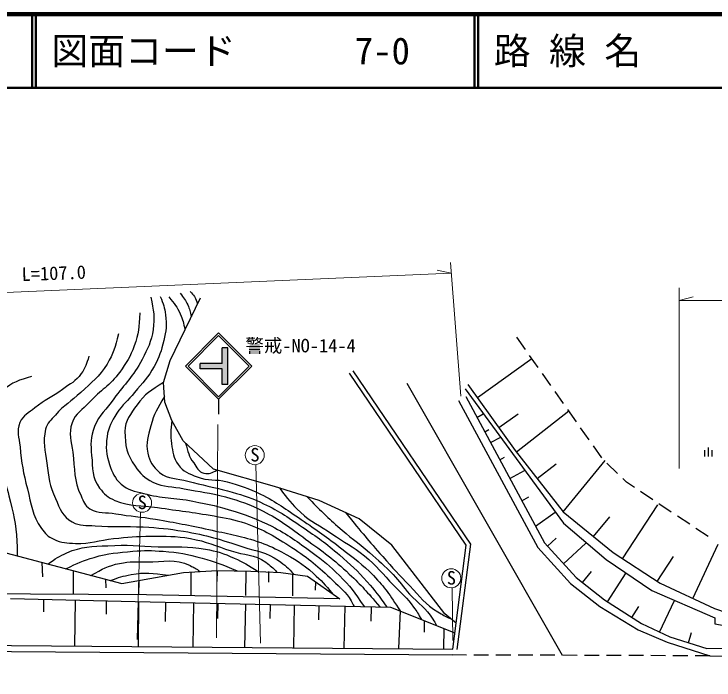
# Model space of a CAD drawing. Units: millimetres, scale not verified. Extents: x 40000 to 680000, y 20000 to 380000.
# Drawn here: x 115305 to 210245, y 289690 to 380000 of the extents above; entities that cross this region are included whole.
import ezdxf
from ezdxf.enums import TextEntityAlignment as Align

# ---------------------------------------------------------------- set-up
doc = ezdxf.new("R2010")
doc.units = ezdxf.units.MM
doc.header["$LTSCALE"] = 1000
for name, color, linetype, lineweight in [('M-BGD', 7, 'Continuous', 25), ('M-BGD-HTXT', 7, 'Continuous', 13), ('M-STR-STRC', 7, 'Continuous', 25), ('M-TTL', 2, 'Continuous', 140), ('M-TTL-LINE', 7, 'Continuous', 50)]:
    doc.layers.add(name, color=color, linetype=linetype, lineweight=lineweight)
doc.layers.add('M-TTL-TXT', color=7, linetype='Continuous')
doc.styles.add('ＭＳ ゴシック', font='')
doc.styles.get('ＭＳ ゴシック').set_extended_font_data('MS Gothic')

msp = doc.modelspace()

# ---------------------------------------------------------------- hatches: boundary and pattern name
at = {"layer": 'M-STR-STRC'}
msp.add_hatch(color=256, dxfattribs=at).paths.add_polyline_path([(140558, 332629), (143558, 332629), (143558, 334754), (144308, 334754), (144308, 329754), (143558, 329754), (143558, 331879), (140558, 331879)])

# ---------------------------------------------------------------- linework, layer by layer
at = {"layer": 'M-BGD'}
for p, q in [((184660, 334527), (183507, 336161)), ((178151, 327976), (185549, 333272)), ((186389, 332075), (185236, 333709)), ((188117, 329623), (186965, 331257)), ((168569, 329939), (189654, 293079)), ((189846, 327171), (188694, 328806)), ((178093, 325303), (178943, 325760)), ((181056, 323917), (183666, 325786)), ((183437, 320609), (190556, 326183)), ((191575, 324719), (190422, 326354)), ((193304, 322267), (192151, 323902)), ((179141, 323352), (179718, 323662)), ((179933, 321879), (181313, 322621)), ((195032, 319816), (193880, 321450)), ((209481, 319984), (209481, 321234)), ((208981, 319984), (208981, 320859)), ((209981, 319984), (209981, 320859)), ((181184, 319550), (181828, 319896)), ((186261, 317002), (188821, 319006)), ((189792, 312490), (195472, 319468)), ((197152, 317697), (195720, 319094)), ((182552, 317005), (184546, 318076)), ((198362, 316515), (197867, 316998)), ((199452, 315791), (198362, 316515)), ((201950, 314130), (200285, 315237)), ((184162, 314007), (185134, 314529)), ((197847, 306137), (202642, 313457)), ((204449, 312469), (202783, 313576)), ((186021, 310547), (188724, 312461)), ((193911, 309137), (196110, 311838)), ((206947, 310809), (205281, 311916)), ((209445, 309148), (207780, 310255)), ((187654, 307828), (188837, 308913)), ((189826, 305462), (192872, 308258)), ((207393, 300745), (210804, 308128)), ((202535, 303066), (204751, 306449)), ((119058, 305634), (119181, 303685)), ((123375, 301304), (123395, 304488)), ((139334, 301202), (139354, 304330)), ((142846, 304538), (142813, 303029)), ((146750, 301154), (146771, 304455)), ((149837, 304382), (149805, 302959)), ((153112, 301113), (153130, 303969)), ((192430, 302892), (193619, 304406)), ((195791, 300308), (198312, 304228)), ((127694, 303352), (127758, 302187)), ((132247, 301247), (132260, 303182)), ((156185, 303008), (156137, 301853)), ((119289, 300625), (119317, 298954)), ((123577, 294298), (123627, 300518)), ((127826, 300427), (127826, 298614)), ((132171, 294229), (132221, 300324)), ((135857, 300244), (135799, 297601)), ((139627, 294169), (139675, 300161)), ((142959, 300088), (142914, 298044)), ((202873, 296176), (204905, 300485)), ((146683, 300005), (146553, 294116)), ((150056, 299931), (150014, 298042)), ((153323, 299858), (153194, 294061)), ((156643, 299785), (156600, 297856)), ((160164, 299707), (160038, 294008)), ((163736, 299628), (163693, 297679)), ((199101, 298179), (200038, 299635)), ((167679, 299049), (167461, 293945)), ((170949, 297747), (170950, 296194)), ((173612, 296686), (173578, 293895)), ((206774, 294738), (207201, 296110)), ((176676, 293079), (174807, 293085)), ((179676, 293069), (177676, 293076)), ((182676, 293059), (180676, 293066)), ((185676, 293049), (183676, 293056)), ((188676, 293039), (186676, 293046)), ((191676, 293029), (189676, 293035)), ((194676, 293019), (192676, 293025)), ((197676, 293009), (195676, 293015)), ((200676, 292998), (198676, 293005)), ((203676, 292988), (201676, 292995)), ((206676, 292978), (204676, 292985)), ((209676, 292968), (207676, 292975))]:
    msp.add_line(p, q, dxfattribs=at)
for points in [[(175266, 297391), (173717, 298652), (166536, 307978), (162111, 311552), (156699, 314036), (150641, 315942), (142370, 318257), (138252, 322137), (136720, 324860), (135767, 327344), (135597, 330033), (136482, 333028), (140600, 341503)], [(175409, 293809), (177255, 308112), (161301, 331632)], [(174814, 293885), (176631, 307964), (160804, 331295)], [(176858, 329781), (183291, 320795), (189792, 312490), (196565, 306977), (202930, 302807), (210333, 299387), (216765, 297174), (232183, 294016)], [(176476, 329193), (189818, 310967), (195638, 306032), (201832, 301846), (210341, 298102), (210375, 297319), (228550, 294006)], [(175606, 327608), (186336, 307638), (190803, 302770), (194768, 299656), (199976, 296491), (203907, 294806), (209676, 292968), (234922, 292509)], [(176575, 328129), (187240, 308280), (191553, 303580), (195396, 300562), (200406, 297339), (204261, 295521), (209286, 293955), (234922, 294023)], [(109457, 308512), (111959, 307511), (129924, 302763), (138286, 304266), (142846, 304538), (147430, 304436), (151480, 304266), (155122, 303755), (159479, 300692), (133282, 301241), (109639, 301393)], [(114835, 300729), (131722, 300336), (166370, 299570), (175099, 296095)], [(72553, 289784), (77440, 290975), (83873, 292201), (89795, 293086), (95990, 293766), (102468, 294209), (109684, 294436), (114970, 294368), (174814, 293885)], [(72742, 289006), (77610, 290193), (84007, 291412), (89898, 292292), (96061, 292969), (102508, 293410), (109691, 293636), (114962, 293568), (174807, 293085)]]:
    msp.add_lwpolyline(points, dxfattribs=at)
for points, knots in [([(137845, 342147), (138364, 341466), (138562, 341223), (138866, 340547), (139132, 339957), (139201, 339696), (139368, 338967)], [0, 0, 0, 0, 1, 1, 1, 2, 2, 2, 2]), ([(139207, 342351), (139493, 342074), (139596, 341963), (139785, 341671), (140013, 341319), (140060, 341138), (140202, 340683)], [0, 0, 0, 0, 1, 1, 1, 2, 2, 2, 2]), ([(133864, 341609), (134244, 339747), (134416, 338920), (134171, 337219), (133928, 335537), (133446, 334647), (132673, 333134), (131511, 330861), (130332, 329912), (128861, 327825), (127826, 326357), (126889, 325722), (126240, 324047), (125685, 322613), (125675, 321662), (125832, 320133), (126014, 318362), (125850, 317130), (126921, 315708), (127547, 314877), (128041, 314451), (128997, 314040), (131090, 313142), (132500, 313444), (134749, 313087), (137750, 312612), (139452, 312474), (142441, 311930), (144120, 311625), (145085, 311505), (146696, 310943), (149318, 310028), (150665, 309156), (152992, 307642), (155323, 306126), (156561, 305136), (158540, 303183), (159572, 302165), (160287, 301674), (161025, 300426), (161194, 300140), (161272, 300031), (161431, 299679)], [0, 0, 0, 0, 1, 1, 1, 2, 2, 2, 3, 3, 3, 4, 4, 4, 5, 5, 5, 6, 6, 6, 7, 7, 7, 8, 8, 8, 9, 9, 9, 10, 10, 10, 11, 11, 11, 12, 12, 12, 13, 13, 13, 14, 14, 14, 14]), ([(135141, 341711), (135574, 340642), (135710, 340205), (135855, 339193), (136048, 337847), (135928, 337044), (135617, 335721), (135283, 334300), (135016, 333501), (134324, 332215), (133505, 330694), (132749, 330025), (131669, 328676), (130762, 327542), (130019, 327084), (129252, 325851), (128545, 324712), (128100, 324015), (127925, 322685), (127731, 321217), (127795, 320312), (128265, 318907), (128648, 317766), (128953, 317076), (129831, 316253), (130766, 315376), (131626, 315338), (132860, 314993), (135414, 314281), (136963, 314443), (139565, 313938), (141822, 313501), (143094, 313245), (145283, 312543), (147277, 311903), (148384, 311478), (150252, 310535), (152543, 309378), (153694, 308475), (155766, 306961), (157282, 305853), (158119, 305196), (159442, 303864), (160928, 302368), (161388, 301678), (162813, 299649)], [0, 0, 0, 0, 1, 1, 1, 2, 2, 2, 3, 3, 3, 4, 4, 4, 5, 5, 5, 6, 6, 6, 7, 7, 7, 8, 8, 8, 9, 9, 9, 10, 10, 10, 11, 11, 11, 12, 12, 12, 13, 13, 13, 14, 14, 14, 15, 15, 15, 15]), ([(136314, 341637), (137091, 340668), (137409, 340314), (137845, 339322), (138198, 338520), (138295, 338158), (138497, 337175)], [0, 0, 0, 0, 1, 1, 1, 2, 2, 2, 2]), ([(132367, 339465), (132247, 337473), (132224, 336665), (131618, 335006), (131071, 333508), (130575, 332727), (129644, 331433), (128321, 329594), (127051, 329024), (125526, 327348), (124566, 326295), (123643, 325904), (123177, 324557), (122669, 323087), (123089, 322120), (123279, 320575), (123567, 318238), (123381, 316774), (124402, 314653), (124759, 313912), (124888, 313339), (125594, 312917), (126791, 312201), (127725, 312474), (129099, 312236), (131202, 311873), (132407, 311842), (134511, 311488), (137342, 311011), (138923, 310710), (141727, 310092), (144306, 309524), (145786, 309315), (148295, 308493), (149631, 308055), (150349, 307709), (151597, 307063), (153407, 306125), (154402, 305498), (155919, 304136), (157032, 303137), (157438, 302702), (158543, 301350)], [0, 0, 0, 0, 1, 1, 1, 2, 2, 2, 3, 3, 3, 4, 4, 4, 5, 5, 5, 6, 6, 6, 7, 7, 7, 8, 8, 8, 9, 9, 9, 10, 10, 10, 11, 11, 11, 12, 12, 12, 13, 13, 13, 14, 14, 14, 14]), ([(129465, 336615), (129020, 334768), (128786, 334005), (127934, 332530), (126907, 330755), (125832, 330111), (124360, 328684), (123068, 327433), (122089, 326990), (120922, 325621), (120327, 324922), (119808, 324574), (119595, 323681), (119177, 321934), (119537, 320868), (119765, 319086), (120009, 317173), (120133, 316046), (120922, 314287), (121546, 312897), (121875, 311869), (123203, 311122), (124271, 310521), (125078, 310717), (126300, 310611), (128844, 310392), (130285, 310579), (132835, 310441), (134971, 310326), (136171, 310217), (138280, 309862), (141492, 309322), (143250, 308761), (146347, 307752), (148272, 307125), (149530, 307054), (151180, 305880), (152080, 305240), (152465, 304931), (153301, 304011)], [0, 0, 0, 0, 1, 1, 1, 2, 2, 2, 3, 3, 3, 4, 4, 4, 5, 5, 5, 6, 6, 6, 7, 7, 7, 8, 8, 8, 9, 9, 9, 10, 10, 10, 11, 11, 11, 12, 12, 12, 13, 13, 13, 13]), ([(125449, 333584), (125161, 332529), (124987, 332065), (124428, 331236), (123701, 330156), (122914, 329877), (121876, 329091), (120477, 328034), (119496, 327712), (118149, 326590), (117293, 325877), (116547, 325622), (116107, 324599), (115601, 323424), (116014, 322599), (116124, 321326), (116318, 319067), (116558, 317804), (117122, 315608), (117674, 313459), (117735, 312064), (119017, 310253), (119523, 309538), (119908, 309143), (120701, 308772), (121768, 308274), (122486, 308260), (123663, 308211), (125691, 308124), (126798, 308672), (128819, 308874), (130787, 309071), (131895, 309179), (133873, 309181), (135971, 309182), (137168, 309236), (139234, 308874), (141452, 308486), (142601, 307871), (144748, 307189), (146587, 306605), (147892, 306803), (149445, 305658), (150087, 305184), (150389, 304960), (150962, 304288)], [0, 0, 0, 0, 1, 1, 1, 2, 2, 2, 3, 3, 3, 4, 4, 4, 5, 5, 5, 6, 6, 6, 7, 7, 7, 8, 8, 8, 9, 9, 9, 10, 10, 10, 11, 11, 11, 12, 12, 12, 13, 13, 13, 14, 14, 14, 15, 15, 15, 15]), ([(117689, 330827), (115993, 330344), (115041, 330116), (113860, 328938), (112804, 327885), (112296, 327075), (111971, 325620), (111603, 323968), (112217, 322983), (112584, 321331), (113177, 318665), (114008, 317304), (114626, 314643), (115176, 312277), (115595, 310944), (115698, 308517), (115731, 307736), (115758, 307444), (115720, 306517)], [0, 0, 0, 0, 1, 1, 1, 2, 2, 2, 3, 3, 3, 4, 4, 4, 5, 5, 5, 6, 6, 6, 6]), ([(135597, 330033), (133885, 328959), (133055, 328503), (131991, 327001), (131097, 325739), (130374, 324940), (130358, 323393), (130338, 321483), (130636, 320270), (131719, 318696), (132439, 317649), (132997, 317083), (134135, 316518), (135656, 315764), (136727, 315974), (138390, 315633), (140569, 315187), (141826, 315093), (143972, 314510), (146026, 313952), (147181, 313571), (149077, 312604), (151488, 311374), (152674, 310383), (154863, 308792), (157258, 307051), (158641, 306102), (160785, 304061), (162509, 302421), (163101, 301768), (164934, 299602)], [0, 0, 0, 0, 1, 1, 1, 2, 2, 2, 3, 3, 3, 4, 4, 4, 5, 5, 5, 6, 6, 6, 7, 7, 7, 8, 8, 8, 9, 9, 9, 10, 10, 10, 10]), ([(135717, 328132), (134719, 326457), (134288, 325807), (133863, 324142), (133506, 322742), (133130, 321874), (133455, 320466), (133725, 319298), (134120, 318597), (135054, 317846), (136270, 316868), (137364, 317074), (138866, 316654), (140963, 316068), (142184, 315921), (144278, 315327), (146050, 314824), (147060, 314556), (148737, 313795), (151087, 312729), (152272, 311855), (154421, 310426), (156468, 309063), (157597, 308255), (159458, 306648), (161002, 305314), (161854, 304537), (163202, 303006), (164325, 301730), (164701, 301235), (165887, 299581)], [0, 0, 0, 0, 1, 1, 1, 2, 2, 2, 3, 3, 3, 4, 4, 4, 5, 5, 5, 6, 6, 6, 7, 7, 7, 8, 8, 8, 9, 9, 9, 10, 10, 10, 10]), ([(136720, 324860), (136561, 323482), (136491, 322944), (136674, 321738), (136848, 320591), (136881, 319843), (137559, 318902), (138263, 317924), (139028, 317671), (140146, 317222), (141637, 316624), (142660, 316998), (144207, 316564), (146016, 316057), (147041, 315745), (148723, 314908), (151006, 313772), (152144, 312873), (154259, 311448), (156462, 309963), (157678, 309099), (159773, 307466), (161503, 306117), (162544, 305424), (164061, 303841), (165685, 302148), (166188, 301345), (167679, 299049)], [0, 0, 0, 0, 1, 1, 1, 2, 2, 2, 3, 3, 3, 4, 4, 4, 5, 5, 5, 6, 6, 6, 7, 7, 7, 8, 8, 8, 9, 9, 9, 9]), ([(138581, 321826), (138909, 320603), (138996, 320041), (139673, 319128), (140132, 318508), (140308, 317902), (141058, 317721), (141738, 317557), (142224, 317809), (142799, 318137)], [0, 0, 0, 0, 1, 1, 1, 2, 2, 2, 3, 3, 3, 3]), ([(151324, 315727), (152479, 314144), (152917, 313596), (154158, 312442), (155635, 311068), (156747, 310652), (158413, 309515), (160136, 308338), (161220, 307838), (162837, 306519), (164535, 305136), (165278, 304126), (166786, 302537), (167867, 301398), (168609, 300865), (169508, 299576), (169949, 298944), (170119, 298702), (170555, 297904)], [0, 0, 0, 0, 1, 1, 1, 2, 2, 2, 3, 3, 3, 4, 4, 4, 5, 5, 5, 6, 6, 6, 6]), ([(155022, 314564), (156975, 312582), (157523, 312020), (159230, 310502), (160852, 309058), (161886, 308396), (163518, 306962), (164797, 305838), (165540, 305230), (166717, 304001), (167657, 303020), (168054, 302355), (168964, 301346), (170180, 299998), (171175, 299487), (172129, 297942), (172333, 297613), (172427, 297488), (172622, 297081)], [0, 0, 0, 0, 1, 1, 1, 2, 2, 2, 3, 3, 3, 4, 4, 4, 5, 5, 5, 6, 6, 6, 6]), ([(160251, 312405), (162646, 309500), (163272, 308713), (165308, 306434), (166720, 304853), (167506, 303960), (168984, 302440), (170396, 300988), (171064, 299974), (172796, 298923), (173440, 298533), (173698, 298362), (174498, 298016)], [0, 0, 0, 0, 1, 1, 1, 2, 2, 2, 3, 3, 3, 4, 4, 4, 4]), ([(119901, 305412), (120954, 306204), (121421, 306448), (122488, 306934), (124496, 307850), (125851, 307770), (128053, 307904), (130701, 308065), (132192, 307846), (134843, 307751), (137357, 307661), (138803, 307902), (141276, 307445), (142839, 307156), (143703, 306862), (145156, 306219), (146489, 305630), (146976, 305326), (148409, 304395)], [0, 0, 0, 0, 1, 1, 1, 2, 2, 2, 3, 3, 3, 4, 4, 4, 5, 5, 5, 6, 6, 6, 6]), ([(122327, 304770), (124017, 305602), (124616, 305856), (126164, 306322), (128155, 306920), (129352, 306953), (131423, 307138), (133032, 307282), (133948, 307264), (135558, 307138), (137637, 306976), (138805, 306769), (140817, 306219), (142720, 305699), (143419, 305405), (145559, 304478)], [0, 0, 0, 0, 1, 1, 1, 2, 2, 2, 3, 3, 3, 4, 4, 4, 5, 5, 5, 5]), ([(125719, 303874), (127361, 304774), (128013, 305168), (129636, 305505), (131044, 305797), (131874, 305700), (133312, 305709), (135614, 305723), (137120, 306220), (139183, 305198), (139730, 304927), (140004, 304819), (140527, 304400)], [0, 0, 0, 0, 1, 1, 1, 2, 2, 2, 3, 3, 3, 4, 4, 4, 4]), ([(128365, 303175), (129583, 303654), (130057, 303773), (131182, 303987), (133125, 304357), (133999, 304151), (136245, 303899)], [0, 0, 0, 0, 1, 1, 1, 2, 2, 2, 2])]:
    msp.add_open_spline(points, degree=3, knots=knots, dxfattribs=at)
at = {"layer": 'M-BGD-HTXT'}
for p, q in [((175917, 328186), (174487, 346301)), ((62272, 340006), (174602, 344846)), ((174602, 344846), (172683, 345264)), ((205501, 318353), (205537, 342850)), ((205534, 341163), (207434, 341663)), ((205534, 341163), (276036, 341162)), ((142749, 295386), (142940, 324346)), ((148100, 318895), (148730, 294700)), ((132455, 312446), (131997, 295203)), ((174720, 302197), (174801, 295038))]:
    msp.add_line(p, q, dxfattribs=at)
for centre in [(147961, 320177), (132677, 313716), (174611, 303483)]:
    msp.add_circle(centre, 1290, dxfattribs=at)
at = {"layer": 'M-STR-STRC'}
for p, q in [((138559, 332255), (143059, 336755)), ((138912, 332255), (143059, 336401)), ((147559, 332254), (143059, 336755)), ((147206, 332254), (143059, 336401)), ((144308, 334754), (143558, 334754)), ((143558, 332629), (143558, 334754)), ((144308, 329754), (144308, 334754)), ((140558, 331879), (140558, 332629)), ((143558, 332629), (140558, 332629)), ((138559, 332255), (143059, 327754)), ((138912, 332255), (143059, 328107)), ((143558, 331879), (140558, 331879)), ((143059, 328107), (147206, 332254)), ((143059, 327754), (147559, 332254)), ((143558, 329754), (143558, 331879)), ((144308, 329754), (143558, 329754)), ((143059, 327754), (143059, 325754))]:
    msp.add_line(p, q, dxfattribs=at)
at = {"layer": 'M-TTL'}
msp.add_line((680000, 380000), (40000, 380000), dxfattribs=at)
at = {"layer": 'M-TTL-LINE'}
for p, q in [((117750, 380000), (117750, 370000)), ((118250, 380000), (118250, 370000)), ((177750, 380000), (177750, 370000)), ((178250, 380000), (178250, 370000)), ((40000, 370000), (680000, 370000))]:
    msp.add_line(p, q, dxfattribs=at)

# ---------------------------------------------------------------- texts
at = {"layer": 'M-BGD-HTXT', "style": 'ＭＳ ゴシック'}
msp.add_text('L=107.0', height=1833, rotation=2.152, dxfattribs=at).set_placement((116388, 343230), align=Align.BOTTOM_LEFT)
for p in [(147980, 318771), (132696, 312310), (174630, 302076)]:
    msp.add_text('S', height=1833, dxfattribs=at).set_placement(p, align=Align.BOTTOM_CENTER)
at = {"layer": 'M-STR-STRC', "style": 'ＭＳ ゴシック'}
msp.add_text('警戒-NO-14-4', height=1833, dxfattribs=at).set_placement((154176, 333567), align=Align.BOTTOM_CENTER)
at = {"layer": 'M-TTL-TXT', "style": 'ＭＳ ゴシック'}
for s, p in [('図面コード', (120380, 375000)), ('路 線 名', (180380, 375000)), ('7-0', (161521, 375000))]:
    msp.add_text(s, height=3666, dxfattribs=at).set_placement(p, align=Align.MIDDLE_LEFT)

doc.saveas('drawing.dxf')
